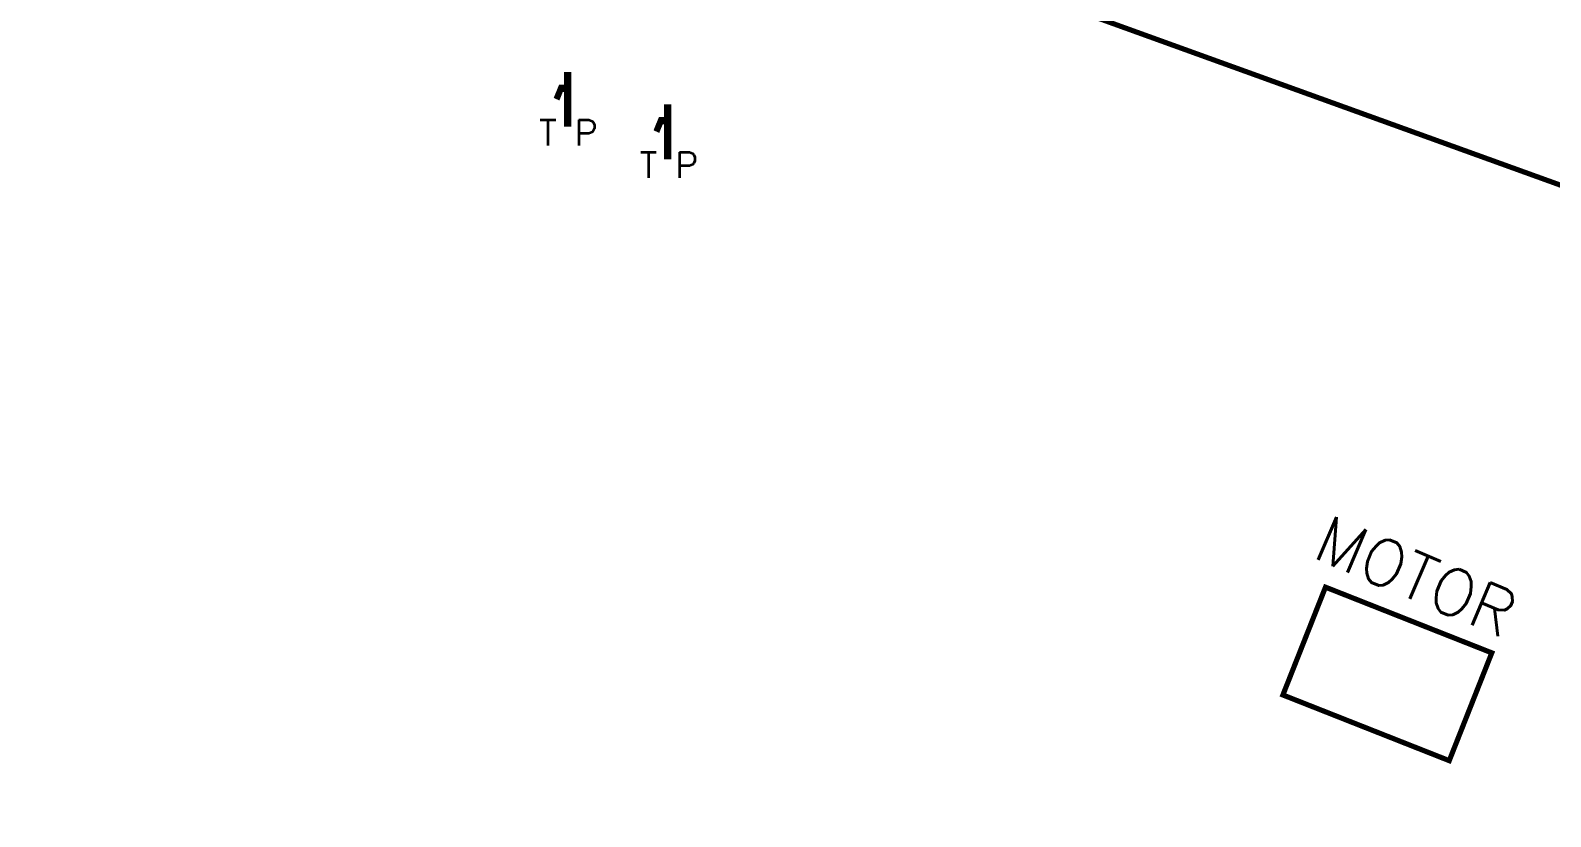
# Model space of a CAD drawing. Header units: inches. Extents: x 350994 to 353538, y 1581369 to 1583842.
# Drawn here: x 351652.03 to 351681.51, y 1583302.74 to 1583317.99 of the extents above; entities that cross this region are included whole.
import ezdxf
from ezdxf.enums import TextEntityAlignment as Align

# ---------------------------------------------------------------- set-up
doc = ezdxf.new("R2010")
doc.units = ezdxf.units.IN
doc.header["$MEASUREMENT"] = 0
doc.linetypes.add('1', pattern=[0])
doc.linetypes.add('ACAD_ISO03W100', pattern=[30, 12, -18])
for name, color, linetype in [('BOUNDARY', 5, 'Continuous'), ('CW', 94, '1'), ('TAP', 180, 'Continuous')]:
    doc.layers.add(name, color=color, linetype=linetype)
doc.styles.add('ROMANS', font='ROMANS.shx')

msp = doc.modelspace()

# ---------------------------------------------------------------- linework, layer by layer
at = {"layer": 'BOUNDARY', "lineweight": 5, "const_width": 0.1, "elevation": 189.472}
msp.add_lwpolyline([(351677.145, 1583307.191), (351680.37, 1583305.917), (351679.545, 1583303.826), (351676.319, 1583305.1)], close=True, dxfattribs=at)
at = {"layer": 'CW', "linetype": 'ACAD_ISO03W100', "lineweight": 5, "ltscale": 0.1, "const_width": 0.1, "elevation": 94.742}
msp.add_lwpolyline([(351694.491, 1583297.501), (351681.533, 1583260.118), (351608.606, 1583290.111), (351620.667, 1583327.744), (351621.816, 1583331.224), (351623.7, 1583336.079), (351671.425, 1583318.699), (351698.773, 1583308.822), (351694.491, 1583297.501)], dxfattribs=at)
at = {"layer": 'TAP', "lineweight": 5, "const_width": 0.07}
for points in [[(351662.415, 1583316.9), (351662.306, 1583316.9), (351662.223, 1583316.697), (351662.27, 1583316.676), (351662.333, 1583316.832), (351662.415, 1583316.832), (351662.415, 1583316.154), (351662.486, 1583316.154), (351662.486, 1583317.149), (351662.415, 1583317.149)], [(351664.351, 1583316.272), (351664.242, 1583316.272), (351664.159, 1583316.069), (351664.206, 1583316.048), (351664.27, 1583316.204), (351664.351, 1583316.204), (351664.351, 1583315.526), (351664.422, 1583315.526), (351664.422, 1583316.521), (351664.351, 1583316.521)]]:
    msp.add_lwpolyline(points, close=True, dxfattribs=at)
for points in [[(351662.415, 1583316.493), (351662.486, 1583316.493)], [(351664.351, 1583315.865), (351664.422, 1583315.865)]]:
    msp.add_lwpolyline(points, dxfattribs=at)

# ---------------------------------------------------------------- texts
at = {"layer": 'BOUNDARY', "color": 0, "lineweight": 9, "style": 'ROMANS'}
msp.add_text('MOTOR', height=0.9, rotation=336.9657, dxfattribs=at).set_placement((351676.864, 1583307.78))
at = {"layer": 'TAP', "lineweight": 9, "style": 'ROMANS'}
for p in [(351662.463, 1583316.004), (351664.414, 1583315.376)]:
    msp.add_text('T P', height=0.5, dxfattribs=at).set_placement(p, align=Align.MIDDLE_CENTER)

doc.saveas('drawing.dxf')
